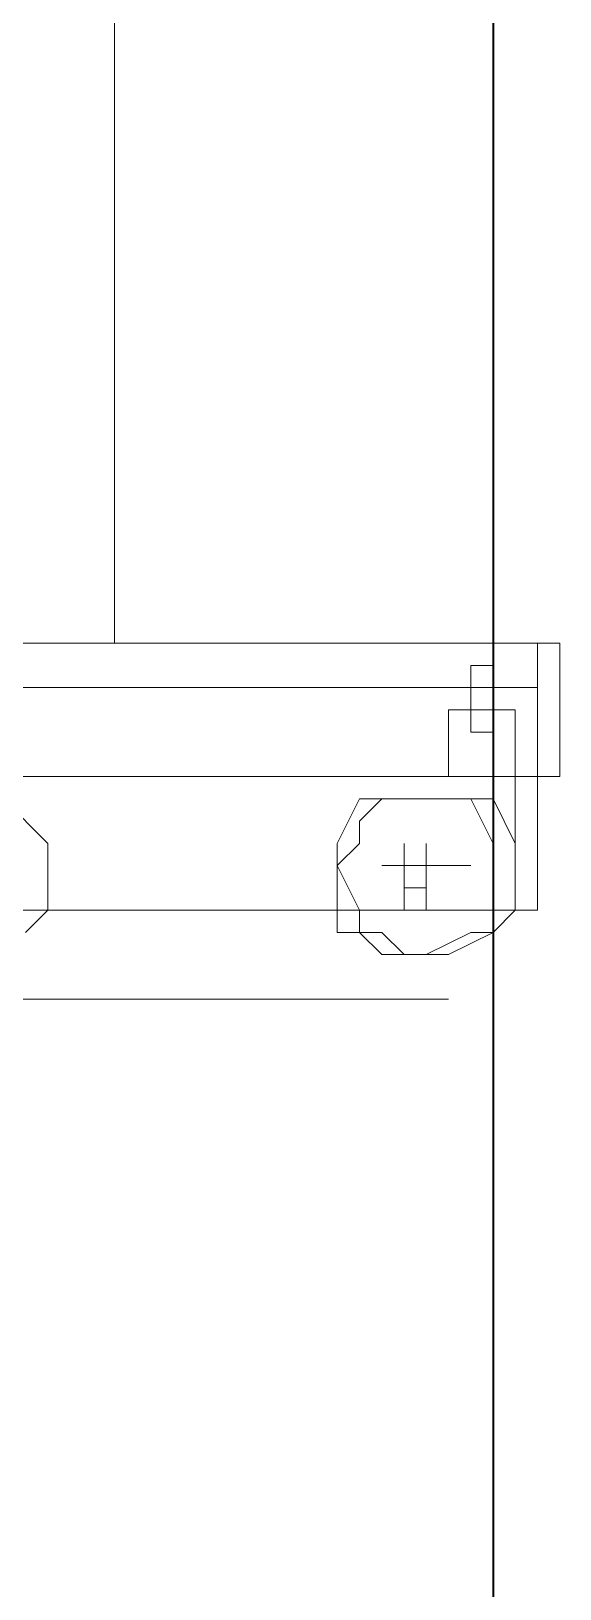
# Model space of a CAD drawing. Header units: millimetres. Extents: x -1.1 to 32, y -0.3 to 34.4.
# Drawn here: x 28.834 to 29.17, y 2.632 to 3.623 of the extents above; entities that cross this region are included whole.
import ezdxf

# ---------------------------------------------------------------- set-up
doc = ezdxf.new("R2010")
doc.units = ezdxf.units.MM
doc.layers.add('PDF_Geometría', color=7, linetype='Continuous')

msp = doc.modelspace()

# ---------------------------------------------------------------- linework, layer by layer
at = {"layer": 'PDF_Geometría', "lineweight": 35}
msp.add_lwpolyline([(18.41151, 13.86482), (29.1278, 13.86482), (29.1278, 11.55735), (29.1278, 11.4441), (29.1278, 10.82122), (29.1278, 10.63719), (29.1278, 9.23572), (29.1278, 9.09416), (29.1278, 7.91919), (29.1278, 7.57944), (29.1278, 2.62475), (20.77561, 2.62475), (13.58422, 2.62475)], dxfattribs=at)
at = {"layer": 'PDF_Geometría', "color": 80, "lineweight": 18, "true_color": 0x49fd1f}
for points in [[(28.88715, 3.23347), (28.88715, 6.95656)], [(27.62724, 3.14853), (29.15612, 3.14853), (29.15612, 3.23347), (29.15612, 3.14853), (27.62724, 3.14853), (29.17027, 3.14853), (29.17027, 3.23347), (28.58987, 3.23347), (28.58987, 3.53075)], [(29.09949, 3.14853), (27.62724, 3.14853), (27.62724, 3.23347), (27.62724, 3.14853), (27.62724, 3.06359), (27.75465, 3.06359), (27.75465, 3.14853), (27.75465, 3.06359), (27.62724, 3.06359), (27.62724, 3.14853), (29.15612, 3.14853), (29.15612, 3.23347), (27.62724, 3.23347), (27.62724, 3.14853), (27.62724, 3.06359), (27.75465, 3.06359), (27.75465, 3.14853), (27.75465, 3.06359), (27.62724, 3.06359), (27.62724, 3.23347), (28.58987, 3.23347)], [(28.41999, 3.06359), (29.14196, 3.06359), (29.14196, 3.14853), (29.14196, 3.191), (29.14196, 3.14853), (29.14196, 3.191), (29.14196, 3.14853), (29.15612, 3.14853), (29.15612, 3.23347), (27.62724, 3.23347), (29.15612, 3.23347), (29.15612, 3.14853), (29.15612, 3.23347), (27.62724, 3.23347)], [(27.62724, 3.23347), (29.15612, 3.23347), (27.62724, 3.23347)], [(27.62724, 3.23347), (29.15612, 3.23347), (27.69802, 3.23347)], [(27.62724, 3.14853), (29.15612, 3.14853), (29.15612, 3.23347), (27.62724, 3.23347)], [(27.62724, 3.14853), (29.14196, 3.14853), (29.15612, 3.14853), (29.15612, 3.23347), (27.62724, 3.23347)], [(27.62724, 3.23347), (29.15612, 3.23347), (29.15612, 3.14853), (27.62724, 3.14853)], [(27.62724, 3.23347), (29.15612, 3.23347), (29.15612, 3.14853), (29.15612, 3.23347), (29.15612, 3.14853), (29.15612, 3.23347), (27.62724, 3.23347)], [(28.41999, 3.06359), (29.02871, 3.06359), (29.02871, 3.04943), (29.04287, 3.04943), (29.05702, 3.03528), (29.07118, 3.03528), (29.08534, 3.03528), (29.11365, 3.04943), (29.1278, 3.04943), (29.1278, 3.06359), (29.14196, 3.06359), (29.14196, 3.14853), (29.09949, 3.14853), (29.09949, 3.191), (29.09949, 3.14853), (29.09949, 3.191), (29.09949, 3.14853), (29.09949, 3.191), (29.09949, 3.14853), (29.09949, 3.191), (29.09949, 3.14853), (29.09949, 3.191), (29.09949, 3.14853), (29.09949, 3.191), (29.09949, 3.14853), (29.09949, 3.191)], [(28.83052, 3.06359), (29.14196, 3.06359), (29.14196, 3.14853), (29.14196, 3.191), (29.14196, 3.14853), (29.14196, 3.191), (29.14196, 3.14853), (29.14196, 3.06359), (29.14196, 3.14853), (29.14196, 3.191), (29.14196, 3.14853), (29.14196, 3.06359), (28.41999, 3.06359)], [(29.14196, 3.191), (29.14196, 3.14853), (29.14196, 3.06359), (28.41999, 3.06359)], [(29.11365, 3.191), (29.09949, 3.191), (29.11365, 3.191), (29.11365, 3.17684), (29.1278, 3.17684), (29.1278, 3.191), (29.14196, 3.191), (29.1278, 3.191)], [(29.11365, 3.191), (29.09949, 3.191), (29.11365, 3.191), (29.11365, 3.17684), (29.1278, 3.17684), (29.1278, 3.191), (29.14196, 3.191), (29.1278, 3.191)], [(29.11365, 3.191), (29.09949, 3.191), (29.11365, 3.191), (29.11365, 3.17684), (29.1278, 3.17684), (29.1278, 3.191), (29.14196, 3.191), (29.1278, 3.191)], [(29.11365, 3.191), (29.09949, 3.191), (29.11365, 3.191), (29.11365, 3.17684), (29.1278, 3.17684), (29.1278, 3.191), (29.14196, 3.191), (29.1278, 3.191)], [(29.11365, 3.191), (29.09949, 3.191), (29.11365, 3.191), (29.11365, 3.17684), (29.1278, 3.17684), (29.1278, 3.191), (29.14196, 3.191), (29.1278, 3.191)], [(29.11365, 3.191), (29.09949, 3.191), (29.11365, 3.191), (29.11365, 3.17684), (29.1278, 3.17684), (29.1278, 3.191), (29.14196, 3.191), (29.1278, 3.191)], [(29.11365, 3.191), (29.09949, 3.191), (29.11365, 3.191), (29.11365, 3.17684), (29.1278, 3.17684), (29.1278, 3.191), (29.14196, 3.191), (29.1278, 3.191)], [(29.11365, 3.191), (29.09949, 3.191), (29.11365, 3.191), (29.11365, 3.17684), (29.1278, 3.17684), (29.1278, 3.191), (29.14196, 3.191), (29.1278, 3.191)], [(29.11365, 3.191), (29.09949, 3.191), (29.11365, 3.191), (29.11365, 3.17684), (29.1278, 3.17684), (29.1278, 3.191), (29.14196, 3.191), (29.1278, 3.191)], [(29.11365, 3.191), (29.09949, 3.191), (29.11365, 3.191), (29.11365, 3.17684), (29.1278, 3.17684), (29.1278, 3.191), (29.14196, 3.191), (29.1278, 3.191)], [(29.11365, 3.191), (29.09949, 3.191), (29.11365, 3.191), (29.11365, 3.17684), (29.1278, 3.17684), (29.1278, 3.191), (29.14196, 3.191), (29.1278, 3.191)], [(29.11365, 3.191), (29.11365, 3.191)], [(29.11365, 3.191), (29.11365, 3.191)], [(29.11365, 3.191), (29.1278, 3.191)], [(29.11365, 3.191), (29.11365, 3.191)], [(29.11365, 3.191), (29.1278, 3.191)], [(29.11365, 3.191), (29.11365, 3.191)], [(29.11365, 3.191), (29.1278, 3.191)], [(29.11365, 3.191), (29.11365, 3.191)], [(29.11365, 3.191), (29.1278, 3.191)], [(29.11365, 3.191), (29.11365, 3.191)], [(29.11365, 3.191), (29.1278, 3.191)], [(29.11365, 3.191), (29.11365, 3.191)], [(29.11365, 3.191), (29.1278, 3.191)], [(29.11365, 3.191), (29.11365, 3.191)], [(29.11365, 3.191), (29.1278, 3.191)], [(29.11365, 3.191), (29.11365, 3.191)], [(29.11365, 3.191), (29.1278, 3.191)], [(29.11365, 3.191), (29.11365, 3.191)], [(29.11365, 3.191), (29.1278, 3.191)], [(29.11365, 3.191), (29.11365, 3.191)], [(29.11365, 3.191), (29.1278, 3.191)], [(29.11365, 3.191), (29.11365, 3.191)], [(29.11365, 3.191), (29.1278, 3.191)], [(27.62724, 3.14853), (29.15612, 3.14853), (27.62724, 3.14853)], [(28.83052, 3.06359), (29.02871, 3.06359), (29.02871, 3.04943), (29.04287, 3.04943), (29.05702, 3.03528), (29.07118, 3.03528), (29.08534, 3.03528), (29.11365, 3.04943), (29.1278, 3.04943), (29.1278, 3.06359), (29.14196, 3.06359), (29.14196, 3.14853), (29.14196, 3.06359), (29.14196, 3.14853), (29.14196, 3.06359), (28.41999, 3.06359), (29.14196, 3.06359), (29.15612, 3.06359), (29.15612, 3.14853), (27.62724, 3.14853), (29.15612, 3.14853), (27.62724, 3.14853)], [(27.62724, 3.14853), (29.15612, 3.14853)], [(29.08534, 3.0919), (29.08534, 3.07775), (29.08534, 3.0919)], [(28.83052, 3.04943), (28.84468, 3.06359), (29.04287, 3.06359), (29.04287, 3.04943), (29.05702, 3.04943), (29.07118, 3.03528), (29.08534, 3.03528), (29.09949, 3.03528), (29.1278, 3.04943), (29.14196, 3.06359), (28.41999, 3.06359)], [(28.41999, 3.06359), (29.14196, 3.06359), (28.83052, 3.06359)]]:
    msp.add_lwpolyline(points, dxfattribs=at)
at = {"layer": 'PDF_Geometría', "lineweight": 18}
for points in [[(28.13687, 3.14853), (28.13687, 3.23347), (29.14196, 3.23347), (28.13687, 3.23347), (27.62724, 3.23347), (28.13687, 3.23347), (29.14196, 3.23347), (28.13687, 3.23347), (27.62724, 3.23347), (28.13687, 3.23347), (29.14196, 3.23347), (28.13687, 3.23347), (27.62724, 3.23347), (28.13687, 3.23347), (29.14196, 3.23347), (28.6748, 3.23347)], [(27.6414, 3.23347), (28.12271, 3.23347), (29.14196, 3.23347), (29.15612, 3.23347)], [(29.1278, 3.23347), (29.1278, 3.17684)], [(29.1278, 3.23347), (29.1278, 3.17684)], [(29.1278, 3.23347), (29.1278, 3.17684)], [(29.1278, 3.23347), (29.1278, 3.17684)], [(29.1278, 3.23347), (29.1278, 3.17684)], [(29.1278, 3.23347), (29.1278, 3.17684)], [(29.1278, 3.23347), (29.1278, 3.17684)], [(29.1278, 3.23347), (29.1278, 3.17684)], [(29.1278, 3.23347), (29.1278, 3.17684)], [(27.6414, 3.20515), (28.64649, 3.20515), (29.15612, 3.20515)], [(29.14196, 3.20515), (28.13687, 3.20515)], [(29.14196, 3.20515), (28.6748, 3.20515)], [(29.14196, 3.20515), (28.6748, 3.20515)], [(29.14196, 3.20515), (28.6748, 3.20515)], [(29.14196, 3.20515), (28.6748, 3.20515)], [(29.14196, 3.20515), (28.6748, 3.20515)], [(29.14196, 3.20515), (28.6748, 3.20515)], [(29.14196, 3.20515), (28.6748, 3.20515)], [(29.14196, 3.20515), (28.6748, 3.20515)], [(29.14196, 3.20515), (28.6748, 3.20515)], [(29.07118, 3.06359), (29.07118, 3.10606)], [(29.07118, 3.06359), (29.07118, 3.10606)], [(29.07118, 3.06359), (29.07118, 3.10606)], [(29.07118, 3.06359), (29.07118, 3.10606)], [(29.07118, 3.06359), (29.07118, 3.10606)], [(29.07118, 3.06359), (29.07118, 3.10606)], [(29.07118, 3.06359), (29.07118, 3.10606)], [(29.07118, 3.06359), (29.07118, 3.10606)], [(29.07118, 3.06359), (29.07118, 3.10606)], [(29.08534, 3.06359), (29.08534, 3.10606)], [(29.09949, 3.0919), (29.05702, 3.0919)], [(29.09949, 3.0919), (29.05702, 3.0919)], [(29.09949, 3.0919), (29.05702, 3.0919)], [(29.09949, 3.0919), (29.05702, 3.0919)], [(29.09949, 3.0919), (29.05702, 3.0919)], [(29.09949, 3.0919), (29.05702, 3.0919)], [(29.09949, 3.0919), (29.05702, 3.0919)], [(29.09949, 3.0919), (29.05702, 3.0919)], [(29.09949, 3.0919), (29.05702, 3.0919)], [(29.11365, 3.0919), (29.07118, 3.0919)]]:
    msp.add_lwpolyline(points, dxfattribs=at)
for points in [[(28.13687, 3.23347), (29.14196, 3.23347), (28.13687, 3.23347), (27.62724, 3.23347)], [(28.13687, 3.23347), (29.14196, 3.23347), (28.13687, 3.23347), (27.62724, 3.23347)], [(29.1278, 3.17684), (29.1278, 3.23347)], [(29.1278, 3.17684), (29.1278, 3.23347)], [(28.6748, 3.20515), (29.14196, 3.20515)], [(29.07118, 3.10606), (29.07118, 3.06359)], [(29.07118, 3.10606), (29.07118, 3.06359)], [(29.05702, 3.0919), (29.09949, 3.0919)], [(29.05702, 3.0919), (29.09949, 3.0919)]]:
    msp.add_lwpolyline(points, close=True, dxfattribs=at)
at = {"layer": 'PDF_Geometría', "color": 80, "lineweight": 18, "true_color": 0x49fd1f}
for points in [[(29.1278, 3.21931), (29.1278, 3.191), (29.11365, 3.191), (29.11365, 3.21931), (29.1278, 3.21931), (29.11365, 3.21931)], [(29.11365, 3.21931), (29.1278, 3.21931), (29.11365, 3.21931), (29.1278, 3.21931), (29.1278, 3.191), (29.11365, 3.191)], [(29.1278, 3.21931), (29.1278, 3.191), (29.11365, 3.191), (29.11365, 3.21931), (29.1278, 3.21931), (29.11365, 3.21931)], [(29.1278, 3.21931), (29.1278, 3.191), (29.11365, 3.191), (29.11365, 3.21931), (29.1278, 3.21931), (29.11365, 3.21931)], [(29.1278, 3.21931), (29.1278, 3.191), (29.11365, 3.191), (29.11365, 3.21931), (29.1278, 3.21931), (29.11365, 3.21931)], [(29.1278, 3.21931), (29.11365, 3.21931), (29.1278, 3.21931), (29.1278, 3.191), (29.11365, 3.191), (29.11365, 3.21931)], [(29.1278, 3.21931), (29.1278, 3.191), (29.11365, 3.191), (29.11365, 3.21931), (29.1278, 3.21931), (29.11365, 3.21931)], [(29.1278, 3.21931), (29.1278, 3.191), (29.11365, 3.191), (29.11365, 3.21931), (29.1278, 3.21931), (29.11365, 3.21931)], [(29.1278, 3.21931), (29.1278, 3.191), (29.11365, 3.191), (29.11365, 3.21931), (29.1278, 3.21931), (29.11365, 3.21931)], [(29.1278, 3.21931), (29.1278, 3.191), (29.11365, 3.191), (29.11365, 3.21931), (29.1278, 3.21931), (29.11365, 3.21931)], [(29.1278, 3.21931), (29.1278, 3.191), (29.11365, 3.191), (29.11365, 3.21931), (29.1278, 3.21931), (29.11365, 3.21931)], [(29.1278, 3.21931), (29.1278, 3.191), (29.11365, 3.191), (29.11365, 3.21931), (29.1278, 3.21931), (29.11365, 3.21931)], [(29.11365, 3.21931), (29.11365, 3.191), (29.1278, 3.191), (29.1278, 3.21931), (29.11365, 3.21931), (29.1278, 3.21931)], [(28.41999, 3.06359), (29.14196, 3.06359), (29.14196, 3.14853), (29.14196, 3.191), (29.14196, 3.14853), (29.14196, 3.06359)], [(29.1278, 3.191), (29.11365, 3.191), (29.09949, 3.191), (29.11365, 3.191), (29.11365, 3.17684), (29.1278, 3.17684), (29.1278, 3.191), (29.14196, 3.191)], [(29.1278, 3.191), (29.11365, 3.191), (29.09949, 3.191), (29.11365, 3.191), (29.11365, 3.17684), (29.1278, 3.17684), (29.1278, 3.191), (29.14196, 3.191)], [(28.81637, 3.13437), (28.84468, 3.10606), (28.84468, 3.0919), (28.84468, 3.06359), (28.74559, 3.06359), (28.73143, 3.0919), (28.74559, 3.10606), (28.75974, 3.13437), (28.78805, 3.13437)], [(29.07118, 3.13437), (29.11365, 3.13437), (29.1278, 3.10606), (29.1278, 3.0919), (29.1278, 3.06359), (29.02871, 3.06359), (29.02871, 3.0919), (29.02871, 3.10606), (29.04287, 3.13437)], [(29.11365, 3.13437), (29.1278, 3.10606), (29.1278, 3.0919), (29.1278, 3.06359), (29.1278, 3.04943), (29.11365, 3.04943), (29.08534, 3.03528), (29.07118, 3.03528), (29.05702, 3.03528), (29.04287, 3.04943), (29.02871, 3.04943), (29.02871, 3.06359), (29.02871, 3.0919), (29.02871, 3.10606), (29.04287, 3.13437), (29.07118, 3.13437)], [(29.07118, 3.13437), (29.11365, 3.13437), (29.1278, 3.10606), (29.1278, 3.0919), (29.1278, 3.06359), (29.1278, 3.04943), (29.11365, 3.04943), (29.08534, 3.03528), (29.07118, 3.03528), (29.05702, 3.03528), (29.04287, 3.04943), (29.02871, 3.04943), (29.02871, 3.06359), (29.02871, 3.0919), (29.02871, 3.10606), (29.04287, 3.13437)], [(29.07118, 3.13437), (29.11365, 3.13437), (29.1278, 3.10606), (29.1278, 3.0919), (29.1278, 3.06359), (29.1278, 3.04943), (29.11365, 3.04943), (29.08534, 3.03528), (29.07118, 3.03528), (29.05702, 3.03528), (29.04287, 3.04943), (29.02871, 3.04943), (29.02871, 3.06359), (29.02871, 3.0919), (29.02871, 3.10606), (29.04287, 3.13437)], [(29.11365, 3.13437), (29.1278, 3.10606), (29.1278, 3.0919), (29.1278, 3.06359), (29.1278, 3.04943), (29.11365, 3.04943), (29.08534, 3.03528), (29.07118, 3.03528), (29.05702, 3.03528), (29.04287, 3.04943), (29.02871, 3.04943), (29.02871, 3.06359), (29.02871, 3.0919), (29.02871, 3.10606), (29.04287, 3.13437), (29.07118, 3.13437)], [(29.07118, 3.13437), (29.11365, 3.13437), (29.1278, 3.10606), (29.1278, 3.0919), (29.1278, 3.06359), (29.1278, 3.04943), (29.11365, 3.04943), (29.08534, 3.03528), (29.07118, 3.03528), (29.05702, 3.03528), (29.04287, 3.04943), (29.02871, 3.04943), (29.02871, 3.06359), (29.02871, 3.0919), (29.02871, 3.10606), (29.04287, 3.13437)], [(29.07118, 3.13437), (29.11365, 3.13437), (29.1278, 3.10606), (29.1278, 3.0919), (29.1278, 3.06359), (29.1278, 3.04943), (29.11365, 3.04943), (29.08534, 3.03528), (29.07118, 3.03528), (29.05702, 3.03528), (29.04287, 3.04943), (29.02871, 3.04943), (29.02871, 3.06359), (29.02871, 3.0919), (29.02871, 3.10606), (29.04287, 3.13437)], [(29.11365, 3.13437), (29.1278, 3.10606), (29.1278, 3.0919), (29.1278, 3.06359), (29.1278, 3.04943), (29.11365, 3.04943), (29.08534, 3.03528), (29.07118, 3.03528), (29.05702, 3.03528), (29.04287, 3.04943), (29.02871, 3.04943), (29.02871, 3.06359), (29.02871, 3.0919), (29.02871, 3.10606), (29.04287, 3.13437), (29.07118, 3.13437)], [(29.11365, 3.13437), (29.1278, 3.10606), (29.1278, 3.0919), (29.1278, 3.06359), (29.1278, 3.04943), (29.11365, 3.04943), (29.08534, 3.03528), (29.07118, 3.03528), (29.05702, 3.03528), (29.04287, 3.04943), (29.02871, 3.04943), (29.02871, 3.06359), (29.02871, 3.0919), (29.02871, 3.10606), (29.04287, 3.13437), (29.07118, 3.13437)], [(29.07118, 3.13437), (29.11365, 3.13437), (29.1278, 3.10606), (29.1278, 3.0919), (29.1278, 3.06359), (29.1278, 3.04943), (29.11365, 3.04943), (29.08534, 3.03528), (29.07118, 3.03528), (29.05702, 3.03528), (29.04287, 3.04943), (29.02871, 3.04943), (29.02871, 3.06359), (29.02871, 3.0919), (29.02871, 3.10606), (29.04287, 3.13437)], [(29.07118, 3.13437), (29.11365, 3.13437), (29.1278, 3.10606), (29.1278, 3.0919), (29.1278, 3.06359), (29.1278, 3.04943), (29.11365, 3.04943), (29.08534, 3.03528), (29.07118, 3.03528), (29.05702, 3.03528), (29.04287, 3.04943), (29.02871, 3.04943), (29.02871, 3.06359), (29.02871, 3.0919), (29.02871, 3.10606), (29.04287, 3.13437)], [(29.07118, 3.13437), (29.11365, 3.13437), (29.1278, 3.10606), (29.1278, 3.0919), (29.1278, 3.06359), (29.02871, 3.06359), (29.02871, 3.0919), (29.02871, 3.10606), (29.04287, 3.13437)], [(29.07118, 3.13437), (29.11365, 3.13437), (29.1278, 3.10606), (29.1278, 3.0919), (29.1278, 3.06359), (29.1278, 3.04943), (29.11365, 3.04943), (29.08534, 3.03528), (29.07118, 3.03528), (29.05702, 3.03528), (29.04287, 3.04943), (29.02871, 3.04943), (29.02871, 3.06359), (29.02871, 3.0919), (29.02871, 3.10606), (29.04287, 3.13437)], [(29.1278, 3.13437), (29.14196, 3.10606), (29.14196, 3.0919), (29.14196, 3.06359), (29.04287, 3.06359), (29.02871, 3.0919), (29.04287, 3.10606), (29.04287, 3.12022), (29.05702, 3.13437), (29.08534, 3.13437)], [(29.07118, 3.0919), (29.08534, 3.0919), (29.08534, 3.07775), (29.07118, 3.07775)], [(29.07118, 3.0919), (29.08534, 3.0919), (29.08534, 3.07775), (29.07118, 3.07775)], [(29.07118, 3.0919), (29.08534, 3.0919), (29.08534, 3.07775), (29.07118, 3.07775)], [(29.07118, 3.0919), (29.08534, 3.0919), (29.08534, 3.07775), (29.07118, 3.07775)], [(29.07118, 3.0919), (29.08534, 3.0919), (29.08534, 3.07775), (29.07118, 3.07775)], [(29.07118, 3.0919), (29.08534, 3.0919), (29.08534, 3.07775), (29.07118, 3.07775)], [(29.07118, 3.0919), (29.08534, 3.0919), (29.08534, 3.07775), (29.07118, 3.07775)], [(29.07118, 3.0919), (29.08534, 3.0919), (29.08534, 3.07775), (29.07118, 3.07775)], [(29.07118, 3.0919), (29.08534, 3.0919), (29.08534, 3.07775), (29.07118, 3.07775)], [(29.07118, 3.0919), (29.08534, 3.0919), (29.08534, 3.07775), (29.07118, 3.07775)], [(29.07118, 3.0919), (29.08534, 3.0919), (29.08534, 3.07775), (29.07118, 3.07775)], [(29.07118, 3.0919), (29.08534, 3.0919), (29.08534, 3.07775), (29.07118, 3.07775)], [(29.07118, 3.0919), (29.08534, 3.0919), (29.08534, 3.07775), (29.07118, 3.07775)]]:
    msp.add_lwpolyline(points, close=True, dxfattribs=at)
at = {"layer": 'PDF_Geometría', "color": 12, "lineweight": 9, "true_color": 0xcc0000}
msp.add_lwpolyline([(29.09949, 3.00697), (14.8866, 3.00697), (14.87244, 2.6389)], dxfattribs=at)

doc.saveas('drawing.dxf')
